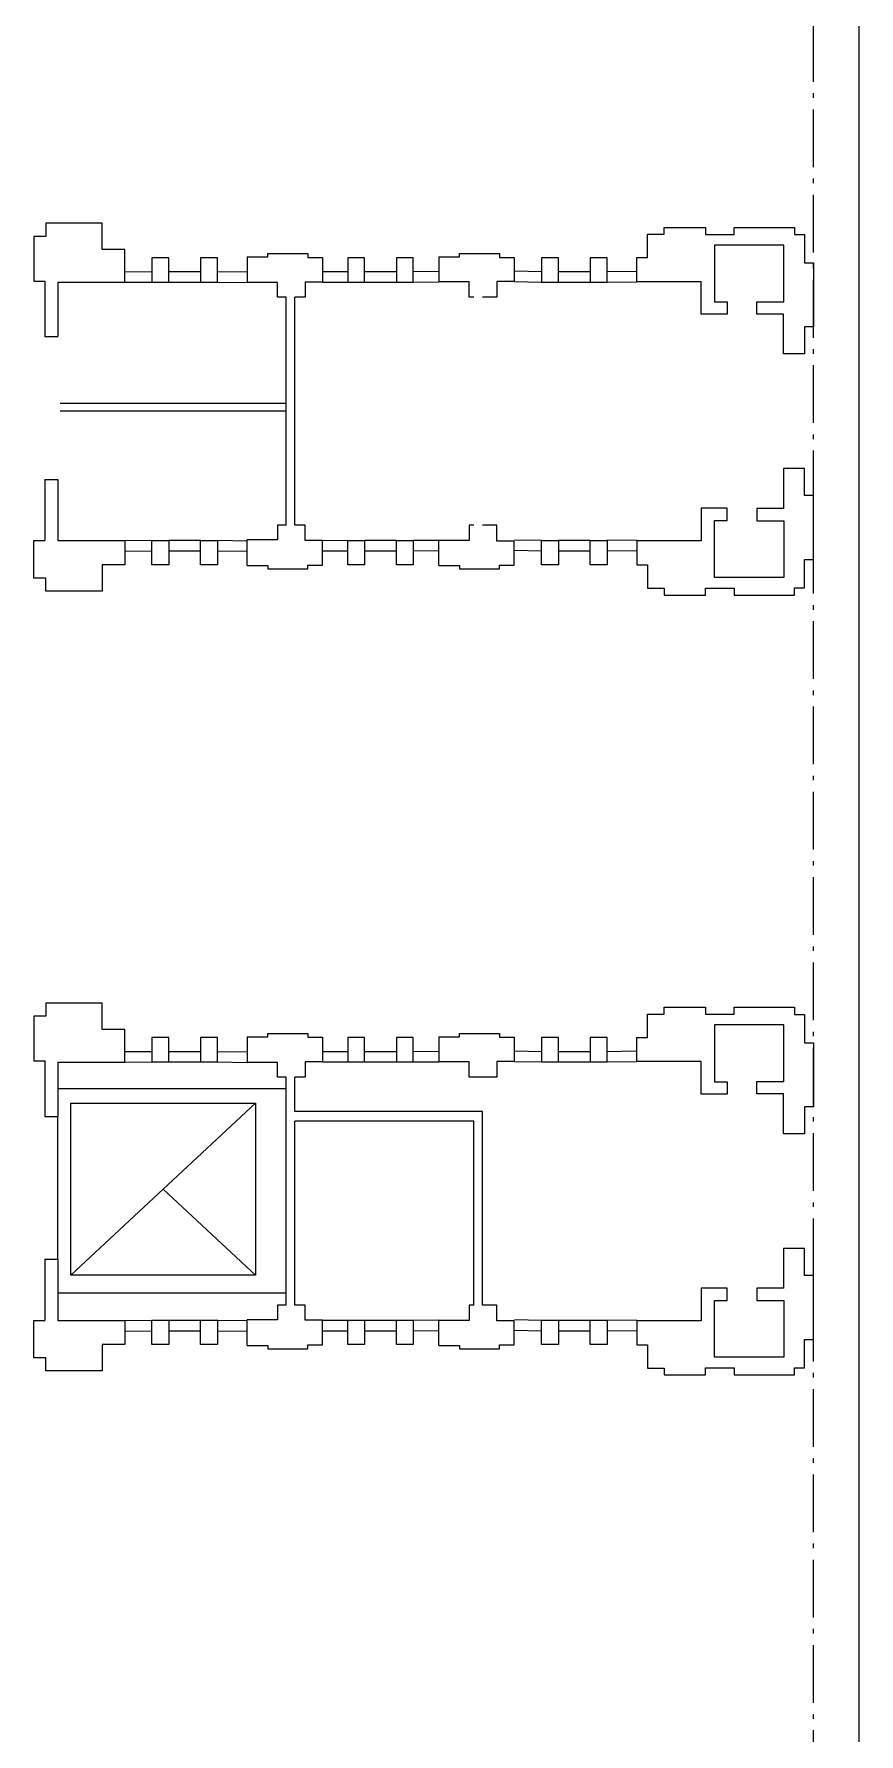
# Model space of a CAD drawing. Header units: metres. Extents: x -115 to 125, y -166 to 0.
# Drawn here: x -72.57 to -54.41, y -104.74 to -67.32 of the extents above; entities that cross this region are included whole.
import ezdxf

# ---------------------------------------------------------------- set-up
doc = ezdxf.new("R2010")
doc.units = ezdxf.units.M
doc.linetypes.add('DASHDOT2', pattern=[1.778, 1.27, -0.254, 0, -0.254])
for name, color, linetype in [('ADIF', 150, 'CONTINUOUS'), ('EDIFICIOS', 4, 'CONTINUOUS'), ('LIMITE', 2, 'DASHDOT2'), ('LINE_02', 2, 'CONTINUOUS')]:
    doc.layers.add(name, color=color, linetype=linetype)

msp = doc.modelspace()

# ---------------------------------------------------------------- linework, layer by layer
at = {"layer": 'ADIF', "color": 8}
msp.add_line((-54.41, -31.567), (-54.41, -148.815), dxfattribs=at)
at = {"layer": 'EDIFICIOS', "color": 8}
for p, q in [((-72.57, -71.77), (-72.57, -72.755)), ((-72.308, -71.77), (-72.57, -71.77)), ((-72.308, -71.482), (-72.308, -71.77)), ((-71.069, -71.482), (-72.308, -71.482)), ((-71.069, -72.063), (-71.069, -71.482)), ((-59.066, -71.724), (-58.697, -71.724)), ((-59.066, -72.239), (-59.066, -71.724)), ((-58.697, -71.573), (-57.792, -71.573)), ((-58.697, -71.724), (-58.697, -71.573)), ((-57.792, -71.573), (-57.792, -71.728)), ((-57.792, -71.728), (-57.161, -71.728)), ((-57.161, -71.572), (-55.826, -71.572)), ((-57.161, -71.728), (-57.161, -71.572)), ((-55.826, -71.572), (-55.826, -71.731)), ((-55.826, -71.731), (-55.612, -71.731)), ((-55.612, -71.731), (-55.612, -72.353)), ((-70.568, -72.063), (-71.069, -72.063)), ((-70.568, -72.782), (-70.568, -72.063)), ((-67.878, -72.223), (-67.878, -72.786)), ((-67.878, -72.223), (-67.425, -72.223)), ((-67.425, -72.151), (-66.544, -72.151)), ((-67.425, -72.223), (-67.425, -72.151)), ((-66.544, -72.151), (-66.544, -72.234)), ((-63.656, -72.223), (-63.204, -72.223)), ((-63.656, -72.223), (-63.656, -72.771)), ((-63.204, -72.223), (-63.204, -72.151)), ((-63.204, -72.151), (-62.323, -72.151)), ((-62.323, -72.151), (-62.323, -72.234)), ((-57.59, -71.962), (-57.59, -73.211)), ((-56.064, -71.962), (-57.59, -71.962)), ((-56.064, -73.209), (-56.064, -71.962)), ((-69.604, -72.241), (-69.974, -72.241)), ((-69.974, -72.241), (-69.974, -72.776)), ((-69.604, -72.776), (-69.604, -72.241)), ((-68.902, -72.241), (-68.902, -72.776)), ((-68.533, -72.241), (-68.902, -72.241)), ((-68.533, -72.776), (-68.533, -72.241)), ((-66.544, -72.234), (-66.223, -72.234)), ((-66.223, -72.234), (-66.223, -72.778)), ((-65.663, -72.241), (-65.663, -72.776)), ((-65.294, -72.241), (-65.663, -72.241)), ((-65.294, -72.776), (-65.294, -72.241)), ((-64.222, -72.241), (-64.592, -72.241)), ((-64.592, -72.241), (-64.592, -72.776)), ((-64.222, -72.776), (-64.222, -72.241)), ((-62.323, -72.234), (-62.001, -72.234)), ((-62.001, -72.234), (-62.001, -72.763)), ((-61.028, -72.241), (-61.397, -72.241)), ((-61.397, -72.241), (-61.397, -72.776)), ((-61.028, -72.776), (-61.028, -72.241)), ((-60.326, -72.241), (-60.326, -72.776)), ((-59.956, -72.241), (-60.326, -72.241)), ((-59.956, -72.776), (-59.956, -72.241)), ((-59.303, -72.239), (-59.066, -72.239)), ((-59.303, -72.768), (-59.303, -72.239)), ((-55.612, -72.353), (-55.41, -72.353)), ((-55.41, -72.353), (-55.41, -73.765)), ((-72.57, -72.755), (-72.33, -72.755)), ((-72.33, -72.755), (-72.33, -73.978)), ((-72.044, -72.782), (-72.044, -73.978)), ((-72.044, -72.782), (-70.568, -72.782)), ((-69.974, -72.776), (-69.604, -72.776)), ((-68.902, -72.776), (-68.533, -72.776)), ((-67.21, -72.786), (-67.878, -72.786)), ((-67.21, -73.111), (-67.21, -72.786)), ((-66.603, -72.778), (-66.603, -73.111)), ((-66.223, -72.778), (-66.603, -72.778)), ((-65.663, -72.776), (-65.294, -72.776)), ((-64.592, -72.776), (-64.222, -72.776)), ((-62.989, -72.771), (-63.656, -72.771)), ((-62.989, -73.111), (-62.989, -72.771)), ((-62.001, -72.763), (-62.382, -72.763)), ((-62.382, -72.763), (-62.382, -73.111)), ((-61.397, -72.776), (-61.028, -72.776)), ((-60.326, -72.776), (-59.956, -72.776)), ((-57.886, -72.768), (-59.303, -72.768)), ((-57.886, -73.484), (-57.886, -72.768)), ((-67.02, -73.111), (-67.21, -73.111)), ((-67.02, -78.129), (-67.02, -73.111)), ((-66.603, -73.111), (-66.831, -73.111)), ((-66.831, -78.129), (-66.831, -73.111)), ((-62.888, -73.111), (-62.989, -73.111)), ((-62.382, -73.111), (-62.698, -73.111)), ((-57.59, -73.211), (-57.315, -73.211)), ((-57.315, -73.211), (-57.315, -73.484)), ((-56.659, -73.209), (-56.064, -73.209)), ((-56.659, -73.481), (-56.659, -73.209)), ((-57.315, -73.484), (-57.886, -73.484)), ((-56.075, -73.481), (-56.659, -73.481)), ((-56.075, -74.358), (-56.075, -73.481)), ((-72.33, -73.978), (-72.044, -73.978)), ((-55.611, -73.765), (-55.611, -74.358)), ((-55.41, -73.765), (-55.611, -73.765)), ((-55.611, -74.358), (-56.075, -74.358)), ((-55.611, -76.882), (-56.075, -76.882)), ((-56.075, -76.882), (-56.075, -77.759)), ((-55.611, -77.475), (-55.611, -76.882)), ((-72.33, -77.12), (-72.33, -78.467)), ((-72.33, -77.12), (-72.044, -77.12)), ((-72.044, -77.12), (-72.044, -78.467)), ((-57.315, -77.756), (-57.886, -77.756)), ((-57.886, -77.756), (-57.886, -78.472)), ((-57.315, -78.029), (-57.315, -77.756)), ((-56.075, -77.759), (-56.659, -77.759)), ((-56.659, -77.759), (-56.659, -78.031)), ((-55.41, -77.475), (-55.611, -77.475)), ((-55.41, -78.887), (-55.41, -77.475)), ((-67.21, -78.129), (-67.21, -78.454)), ((-67.02, -78.129), (-67.21, -78.129)), ((-66.603, -78.129), (-66.831, -78.129)), ((-66.603, -78.462), (-66.603, -78.129)), ((-62.989, -78.129), (-62.989, -78.469)), ((-62.888, -78.129), (-62.989, -78.129)), ((-62.382, -78.129), (-62.698, -78.129)), ((-62.382, -78.477), (-62.382, -78.129)), ((-57.59, -78.029), (-57.315, -78.029)), ((-57.59, -79.278), (-57.59, -78.029)), ((-56.659, -78.031), (-56.064, -78.031)), ((-56.064, -78.031), (-56.064, -79.278)), ((-72.57, -78.467), (-72.33, -78.467)), ((-72.57, -79.292), (-72.57, -78.467)), ((-72.044, -78.467), (-70.568, -78.467)), ((-70.568, -78.467), (-70.568, -78.999)), ((-69.974, -78.464), (-69.604, -78.464)), ((-69.974, -78.999), (-69.974, -78.464)), ((-69.604, -78.464), (-69.604, -78.999)), ((-68.902, -78.464), (-68.533, -78.464)), ((-68.902, -78.999), (-68.902, -78.464)), ((-68.533, -78.464), (-68.533, -78.999)), ((-67.21, -78.454), (-67.878, -78.454)), ((-67.878, -79.017), (-67.878, -78.454)), ((-66.223, -78.462), (-66.603, -78.462)), ((-66.223, -79.006), (-66.223, -78.462)), ((-65.663, -78.999), (-65.663, -78.464)), ((-65.663, -78.464), (-65.294, -78.464)), ((-65.294, -78.464), (-65.294, -78.999)), ((-64.592, -78.464), (-64.222, -78.464)), ((-64.592, -78.999), (-64.592, -78.464)), ((-64.222, -78.464), (-64.222, -78.999)), ((-62.989, -78.469), (-63.656, -78.469)), ((-63.656, -79.017), (-63.656, -78.469)), ((-62.001, -78.477), (-62.382, -78.477)), ((-62.001, -79.006), (-62.001, -78.477)), ((-61.397, -78.464), (-61.028, -78.464)), ((-61.397, -78.999), (-61.397, -78.464)), ((-61.028, -78.464), (-61.028, -78.999)), ((-60.326, -78.464), (-59.956, -78.464)), ((-60.326, -78.999), (-60.326, -78.464)), ((-59.956, -78.464), (-59.956, -78.999)), ((-57.886, -78.472), (-59.303, -78.472)), ((-59.303, -78.472), (-59.303, -79.001)), ((-55.612, -79.509), (-55.612, -78.887)), ((-55.612, -78.887), (-55.41, -78.887)), ((-72.308, -79.292), (-72.57, -79.292)), ((-72.308, -79.58), (-72.308, -79.292)), ((-70.568, -78.999), (-71.069, -78.999)), ((-71.069, -78.999), (-71.069, -79.58)), ((-69.604, -78.999), (-69.974, -78.999)), ((-68.533, -78.999), (-68.902, -78.999)), ((-67.878, -79.017), (-67.425, -79.017)), ((-67.425, -79.017), (-67.425, -79.089)), ((-67.425, -79.089), (-66.544, -79.089)), ((-66.544, -79.089), (-66.544, -79.006)), ((-66.544, -79.006), (-66.223, -79.006)), ((-65.294, -78.999), (-65.663, -78.999)), ((-64.222, -78.999), (-64.592, -78.999)), ((-63.656, -79.017), (-63.204, -79.017)), ((-63.204, -79.017), (-63.204, -79.089)), ((-63.204, -79.089), (-62.323, -79.089)), ((-62.323, -79.006), (-62.001, -79.006)), ((-62.323, -79.089), (-62.323, -79.006)), ((-61.028, -78.999), (-61.397, -78.999)), ((-59.956, -78.999), (-60.326, -78.999)), ((-59.303, -79.001), (-59.066, -79.001)), ((-59.066, -79.001), (-59.066, -79.516)), ((-56.064, -79.278), (-57.59, -79.278)), ((-71.069, -79.58), (-72.308, -79.58)), ((-59.066, -79.516), (-58.697, -79.516)), ((-58.697, -79.516), (-58.697, -79.667)), ((-58.697, -79.667), (-57.792, -79.667)), ((-57.792, -79.667), (-57.792, -79.512)), ((-57.792, -79.512), (-57.161, -79.512)), ((-57.161, -79.512), (-57.161, -79.668)), ((-57.161, -79.668), (-55.826, -79.668)), ((-55.826, -79.668), (-55.826, -79.509)), ((-55.826, -79.509), (-55.612, -79.509)), ((-72.308, -88.65), (-72.308, -88.937)), ((-71.069, -88.65), (-72.308, -88.65)), ((-71.069, -89.231), (-71.069, -88.65)), ((-72.57, -88.937), (-72.57, -89.923)), ((-72.308, -88.937), (-72.57, -88.937)), ((-59.066, -88.892), (-58.697, -88.892)), ((-59.066, -89.406), (-59.066, -88.892)), ((-58.697, -88.74), (-57.792, -88.74)), ((-58.697, -88.892), (-58.697, -88.74)), ((-57.792, -88.74), (-57.792, -88.896)), ((-57.792, -88.896), (-57.161, -88.896)), ((-57.161, -88.74), (-55.826, -88.74)), ((-57.161, -88.896), (-57.161, -88.74)), ((-55.826, -88.74), (-55.826, -88.898)), ((-55.826, -88.898), (-55.612, -88.898)), ((-55.612, -88.898), (-55.612, -89.52)), ((-70.568, -89.231), (-71.069, -89.231)), ((-70.568, -89.95), (-70.568, -89.231)), ((-69.604, -89.409), (-69.974, -89.409)), ((-69.974, -89.409), (-69.974, -89.943)), ((-69.604, -89.943), (-69.604, -89.409)), ((-68.902, -89.409), (-68.902, -89.943)), ((-68.533, -89.409), (-68.902, -89.409)), ((-68.533, -89.943), (-68.533, -89.409)), ((-67.878, -89.391), (-67.878, -89.953)), ((-67.878, -89.391), (-67.425, -89.391)), ((-67.425, -89.319), (-66.544, -89.319)), ((-67.425, -89.391), (-67.425, -89.319)), ((-66.544, -89.319), (-66.544, -89.402)), ((-66.544, -89.402), (-66.223, -89.402)), ((-66.223, -89.402), (-66.223, -89.945)), ((-65.663, -89.409), (-65.663, -89.943)), ((-65.294, -89.409), (-65.663, -89.409)), ((-65.294, -89.943), (-65.294, -89.409)), ((-64.222, -89.409), (-64.592, -89.409)), ((-64.592, -89.409), (-64.592, -89.943)), ((-64.222, -89.943), (-64.222, -89.409)), ((-63.656, -89.391), (-63.204, -89.391)), ((-63.656, -89.391), (-63.656, -89.939)), ((-63.204, -89.391), (-63.204, -89.319)), ((-63.204, -89.319), (-62.323, -89.319)), ((-62.323, -89.319), (-62.323, -89.402)), ((-62.323, -89.402), (-62.001, -89.402)), ((-62.001, -89.402), (-62.001, -89.931)), ((-61.028, -89.409), (-61.397, -89.409)), ((-61.397, -89.409), (-61.397, -89.943)), ((-61.028, -89.943), (-61.028, -89.409)), ((-60.326, -89.409), (-60.326, -89.943)), ((-59.956, -89.409), (-60.326, -89.409)), ((-59.956, -89.943), (-59.956, -89.409)), ((-59.303, -89.406), (-59.066, -89.406)), ((-59.303, -89.935), (-59.303, -89.406)), ((-57.59, -89.129), (-57.59, -90.379)), ((-56.064, -89.129), (-57.59, -89.129)), ((-56.064, -90.377), (-56.064, -89.129)), ((-55.612, -89.52), (-55.41, -89.52)), ((-55.41, -89.52), (-55.41, -90.932)), ((-72.57, -89.923), (-72.33, -89.923)), ((-72.33, -89.923), (-72.33, -91.146)), ((-72.044, -89.95), (-72.044, -91.146)), ((-72.044, -89.95), (-70.568, -89.95)), ((-69.974, -89.943), (-69.604, -89.943)), ((-68.902, -89.943), (-68.533, -89.943)), ((-67.21, -89.953), (-67.878, -89.953)), ((-67.21, -90.279), (-67.21, -89.953)), ((-66.603, -89.945), (-66.603, -90.279)), ((-66.223, -89.945), (-66.603, -89.945)), ((-65.663, -89.943), (-65.294, -89.943)), ((-64.592, -89.943), (-64.222, -89.943)), ((-62.989, -89.939), (-63.656, -89.939)), ((-62.989, -90.279), (-62.989, -89.939)), ((-62.001, -89.931), (-62.382, -89.931)), ((-62.382, -89.931), (-62.382, -90.279)), ((-61.397, -89.943), (-61.028, -89.943)), ((-60.326, -89.943), (-59.956, -89.943)), ((-57.886, -89.935), (-59.303, -89.935)), ((-57.886, -90.651), (-57.886, -89.935)), ((-67.02, -90.279), (-67.21, -90.279)), ((-67.02, -95.297), (-67.02, -90.279)), ((-66.831, -91.037), (-66.831, -90.279)), ((-66.603, -90.279), (-66.831, -90.279)), ((-62.382, -90.279), (-62.989, -90.279)), ((-57.59, -90.379), (-57.315, -90.379)), ((-57.315, -90.379), (-57.315, -90.651)), ((-56.659, -90.377), (-56.064, -90.377)), ((-56.659, -90.649), (-56.659, -90.377)), ((-57.315, -90.651), (-57.886, -90.651)), ((-56.075, -90.649), (-56.659, -90.649)), ((-56.075, -91.526), (-56.075, -90.649)), ((-55.611, -90.932), (-55.611, -91.526)), ((-55.41, -90.932), (-55.611, -90.932)), ((-72.33, -91.146), (-72.044, -91.146)), ((-62.698, -91.037), (-66.831, -91.037)), ((-66.831, -95.297), (-66.831, -91.251)), ((-62.888, -91.251), (-66.831, -91.251)), ((-62.888, -95.297), (-62.888, -91.251)), ((-62.698, -95.297), (-62.698, -91.037)), ((-55.611, -91.526), (-56.075, -91.526)), ((-72.33, -94.288), (-72.044, -94.288)), ((-72.33, -94.288), (-72.33, -95.635)), ((-72.044, -94.288), (-72.044, -95.635)), ((-55.611, -94.049), (-56.075, -94.049)), ((-56.075, -94.049), (-56.075, -94.926)), ((-55.611, -94.643), (-55.611, -94.049)), ((-55.41, -94.643), (-55.611, -94.643)), ((-55.41, -96.055), (-55.41, -94.643)), ((-57.315, -94.924), (-57.886, -94.924)), ((-57.886, -94.924), (-57.886, -95.64)), ((-57.315, -95.196), (-57.315, -94.924)), ((-56.075, -94.926), (-56.659, -94.926)), ((-56.659, -94.926), (-56.659, -95.198)), ((-67.02, -95.297), (-67.21, -95.297)), ((-67.21, -95.297), (-67.21, -95.622)), ((-66.603, -95.297), (-66.831, -95.297)), ((-66.603, -95.63), (-66.603, -95.297)), ((-62.888, -95.297), (-62.989, -95.297)), ((-62.989, -95.297), (-62.989, -95.636)), ((-62.382, -95.297), (-62.698, -95.297)), ((-62.382, -95.644), (-62.382, -95.297)), ((-57.59, -95.196), (-57.315, -95.196)), ((-57.59, -96.446), (-57.59, -95.196)), ((-56.659, -95.198), (-56.064, -95.198)), ((-56.064, -95.198), (-56.064, -96.446)), ((-72.57, -96.46), (-72.57, -95.635)), ((-72.57, -95.635), (-72.33, -95.635)), ((-72.044, -95.635), (-70.568, -95.635)), ((-70.568, -95.635), (-70.568, -96.167)), ((-69.974, -96.166), (-69.974, -95.632)), ((-69.974, -95.632), (-69.604, -95.632)), ((-69.604, -95.632), (-69.604, -96.167)), ((-68.902, -95.632), (-68.533, -95.632)), ((-68.902, -96.166), (-68.902, -95.632)), ((-68.533, -95.632), (-68.533, -96.167)), ((-67.21, -95.622), (-67.878, -95.622)), ((-67.878, -96.184), (-67.878, -95.622)), ((-66.223, -95.63), (-66.603, -95.63)), ((-66.223, -96.173), (-66.223, -95.63)), ((-65.663, -96.166), (-65.663, -95.632)), ((-65.663, -95.632), (-65.294, -95.632)), ((-65.294, -95.632), (-65.294, -96.167)), ((-64.592, -96.166), (-64.592, -95.632)), ((-64.592, -95.632), (-64.222, -95.632)), ((-64.222, -95.632), (-64.222, -96.167)), ((-63.656, -96.184), (-63.656, -95.636)), ((-62.989, -95.636), (-63.656, -95.636)), ((-62.001, -95.644), (-62.382, -95.644)), ((-62.001, -96.173), (-62.001, -95.644)), ((-61.397, -96.166), (-61.397, -95.632)), ((-61.397, -95.632), (-61.028, -95.632)), ((-61.028, -95.632), (-61.028, -96.167)), ((-60.326, -95.632), (-59.956, -95.632)), ((-60.326, -96.166), (-60.326, -95.632)), ((-59.956, -95.632), (-59.956, -96.167)), ((-59.303, -95.64), (-59.303, -96.169)), ((-57.886, -95.64), (-59.303, -95.64)), ((-70.568, -96.167), (-71.069, -96.167)), ((-71.069, -96.167), (-71.069, -96.747)), ((-69.604, -96.167), (-69.974, -96.167)), ((-68.533, -96.167), (-68.902, -96.167)), ((-66.544, -96.256), (-66.544, -96.173)), ((-66.544, -96.173), (-66.223, -96.173)), ((-65.294, -96.167), (-65.663, -96.167)), ((-64.222, -96.167), (-64.592, -96.167)), ((-62.323, -96.173), (-62.001, -96.173)), ((-62.323, -96.256), (-62.323, -96.173)), ((-61.028, -96.167), (-61.397, -96.167)), ((-59.956, -96.167), (-60.326, -96.167)), ((-59.303, -96.169), (-59.066, -96.169)), ((-59.066, -96.169), (-59.066, -96.683)), ((-55.612, -96.677), (-55.612, -96.055)), ((-55.612, -96.055), (-55.41, -96.055)), ((-72.308, -96.46), (-72.57, -96.46)), ((-72.308, -96.747), (-72.308, -96.46)), ((-67.878, -96.184), (-67.425, -96.184)), ((-67.425, -96.184), (-67.425, -96.256)), ((-67.425, -96.256), (-66.544, -96.256)), ((-63.656, -96.184), (-63.204, -96.184)), ((-63.204, -96.184), (-63.204, -96.256)), ((-63.204, -96.256), (-62.323, -96.256)), ((-56.064, -96.446), (-57.59, -96.446)), ((-71.069, -96.747), (-72.308, -96.747)), ((-59.066, -96.683), (-58.697, -96.683)), ((-58.697, -96.683), (-58.697, -96.835)), ((-58.697, -96.835), (-57.792, -96.835)), ((-57.792, -96.835), (-57.792, -96.68)), ((-57.792, -96.68), (-57.161, -96.68)), ((-57.161, -96.68), (-57.161, -96.835)), ((-57.161, -96.835), (-55.826, -96.835)), ((-55.826, -96.835), (-55.826, -96.677)), ((-55.826, -96.677), (-55.612, -96.677))]:
    msp.add_line(p, q, dxfattribs=at)
at = {"layer": 'LIMITE', "color": 8}
msp.add_line((-55.41, -113.439), (-55.41, -30.567), dxfattribs=at)
at = {"layer": 'LINE_02', "color": 8}
for p, q in [((-70.571, -72.549), (-69.976, -72.543)), ((-69.604, -72.543), (-68.902, -72.543)), ((-68.529, -72.543), (-67.874, -72.553)), ((-66.223, -72.545), (-65.664, -72.543)), ((-65.294, -72.543), (-64.592, -72.543)), ((-64.224, -72.543), (-63.658, -72.539)), ((-61.996, -72.531), (-61.393, -72.543)), ((-61.028, -72.543), (-60.326, -72.543)), ((-59.959, -72.543), (-59.306, -72.535)), ((-70.568, -72.782), (-69.974, -72.776)), ((-69.604, -72.776), (-68.902, -72.776)), ((-68.533, -72.776), (-67.878, -72.786)), ((-66.223, -72.778), (-65.663, -72.776)), ((-65.294, -72.776), (-64.592, -72.776)), ((-64.222, -72.776), (-63.656, -72.771)), ((-62.001, -72.763), (-61.397, -72.776)), ((-61.028, -72.776), (-60.326, -72.776)), ((-59.956, -72.776), (-59.303, -72.768)), ((-67.02, -75.452), (-71.991, -75.452)), ((-67.02, -75.62), (-71.991, -75.62)), ((-70.568, -78.467), (-69.974, -78.461)), ((-69.601, -78.461), (-68.9, -78.461)), ((-68.526, -78.461), (-67.872, -78.471)), ((-66.221, -78.463), (-65.662, -78.461)), ((-65.291, -78.461), (-64.589, -78.461)), ((-64.222, -78.461), (-63.656, -78.456)), ((-61.994, -78.448), (-61.39, -78.461)), ((-61.025, -78.461), (-60.324, -78.461)), ((-59.957, -78.461), (-59.304, -78.453)), ((-70.566, -78.7), (-69.971, -78.693)), ((-69.601, -78.693), (-68.9, -78.693)), ((-68.53, -78.693), (-67.875, -78.703)), ((-66.22, -78.695), (-65.661, -78.693)), ((-65.291, -78.693), (-64.589, -78.693)), ((-64.22, -78.693), (-63.654, -78.689)), ((-61.999, -78.681), (-61.395, -78.693)), ((-61.025, -78.693), (-60.324, -78.693)), ((-59.954, -78.693), (-59.301, -78.685)), ((-70.571, -89.717), (-69.976, -89.711)), ((-69.604, -89.711), (-68.902, -89.711)), ((-68.529, -89.711), (-67.874, -89.721)), ((-66.223, -89.713), (-65.664, -89.711)), ((-65.294, -89.711), (-64.592, -89.711)), ((-64.224, -89.711), (-63.658, -89.706)), ((-61.996, -89.698), (-61.393, -89.711)), ((-61.028, -89.711), (-60.326, -89.711)), ((-59.959, -89.711), (-59.306, -89.703)), ((-70.568, -89.95), (-69.974, -89.943)), ((-69.604, -89.943), (-68.902, -89.943)), ((-68.533, -89.943), (-67.878, -89.953)), ((-66.223, -89.945), (-65.663, -89.943)), ((-65.294, -89.943), (-64.592, -89.943)), ((-64.222, -89.943), (-63.656, -89.939)), ((-62.001, -89.931), (-61.397, -89.943)), ((-61.028, -89.943), (-60.326, -89.943)), ((-59.956, -89.943), (-59.303, -89.935)), ((-72.044, -90.527), (-67.02, -90.527)), ((-71.758, -94.639), (-71.758, -90.853)), ((-71.758, -90.853), (-67.694, -90.853)), ((-71.758, -94.639), (-67.694, -90.853)), ((-67.694, -90.853), (-67.694, -94.636)), ((-72.044, -94.288), (-72.044, -91.146)), ((-67.694, -94.636), (-69.726, -92.746)), ((-67.694, -94.636), (-71.758, -94.639)), ((-72.044, -95.03), (-67.02, -95.03)), ((-70.568, -95.635), (-69.974, -95.628)), ((-69.601, -95.628), (-68.9, -95.628)), ((-68.526, -95.628), (-67.872, -95.638)), ((-66.221, -95.631), (-65.662, -95.628)), ((-65.291, -95.628), (-64.589, -95.628)), ((-64.222, -95.628), (-63.656, -95.624)), ((-61.994, -95.616), (-61.39, -95.628)), ((-61.025, -95.628), (-60.324, -95.628)), ((-59.957, -95.628), (-59.304, -95.62)), ((-70.566, -95.867), (-69.971, -95.861)), ((-69.601, -95.861), (-68.9, -95.861)), ((-68.53, -95.861), (-67.875, -95.871)), ((-66.22, -95.863), (-65.661, -95.861)), ((-65.291, -95.861), (-64.589, -95.861)), ((-64.22, -95.861), (-63.654, -95.857)), ((-61.999, -95.849), (-61.395, -95.861)), ((-61.025, -95.861), (-60.324, -95.861)), ((-59.954, -95.861), (-59.301, -95.853))]:
    msp.add_line(p, q, dxfattribs=at)

doc.saveas('drawing.dxf')
